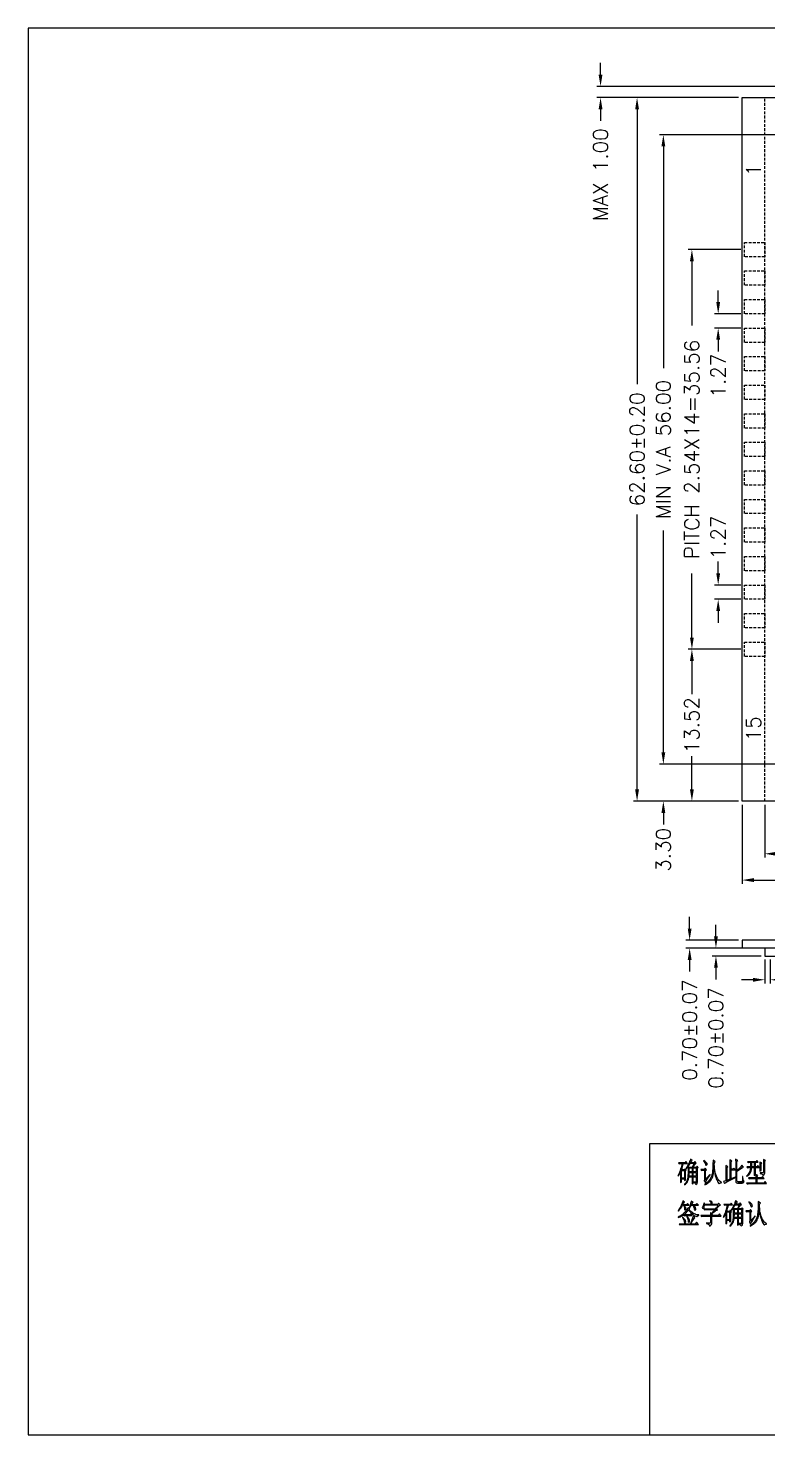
# Model space of a CAD drawing. Header units: millimetres. Extents: x 1826 to 2116, y 1670 to 1795.
# Drawn here: x 1825.6 to 1891.5, y 1670 to 1795.2 of the extents above; entities that cross this region are included whole.
import ezdxf
from ezdxf.enums import TextEntityAlignment as Align

# ---------------------------------------------------------------- set-up
doc = ezdxf.new("R2010")
doc.units = ezdxf.units.MM
doc.linetypes.add('DASHED2', pattern=[0.375, 0.25, -0.125])
doc.linetypes.add('HIDDEN', pattern=[0.375, 0.25, -0.125])
doc.layers.add('DIM', color=3, linetype='Continuous')
doc.styles.add('ROMANS', font='romans.shx')
doc.dimstyles.new('LCDDIM', dxfattribs={"dimtxt": 0.85, "dimasz": 0.68, "dimexe": 0.2125, "dimexo": 0.2125, "dimgap": 0.17, "dimtad": 0, "dimzin": 0, "dimdsep": 46, "dimtxsty": 'ROMANS', "dimcen": 2.5, "dimadec": 0, "dimazin": 0, "dimtfac": 1, "dimtofl": 0, "dimtmove": 0, "dimatfit": 0, "dimfxl": 0, "dimarcsym": 0})

# ---------------------------------------------------------------- blocks, each defined once
blk = doc.blocks.new('*D1')
at = {"layer": 'DEFPOINTS', "color": 0, "transparency": 16777216}
for p in [(1889.17, 1714), (1884.49, 1713.3), (1889.17, 1713.3)]:
    blk.add_point(p, dxfattribs=at)
at = {"layer": 'DIM', "color": 0, "lineweight": -2, "transparency": 16777216}
for p, q in [((1884.49, 1715.04), (1884.49, 1716.08)), ((1888.84, 1714), (1884.16, 1714)), ((1888.84, 1713.3), (1884.16, 1713.3)), ((1884.49, 1712.26), (1884.49, 1711.22))]:
    blk.add_line(p, q, dxfattribs=at)
at = {"layer": 'DIM', "color": 0, "transparency": 16777216}
for points in [[(1884.32, 1715.04), (1884.66, 1715.04), (1884.49, 1714)], [(1884.32, 1712.26), (1884.66, 1712.26), (1884.49, 1713.3)]]:
    blk.add_solid(points, dxfattribs=at)
at = {"layer": 'DIM', "color": 0, "transparency": 16777216, "insert": (1884.49, 1706.01), "char_height": 1.3, "attachment_point": 5, "rotation": 90, "style": 'ROMANS'}
blk.add_mtext('0.70%%p0.07', dxfattribs=at)
blk = doc.blocks.new('*D2')
at = {"layer": 'DEFPOINTS', "color": 0, "transparency": 16777216}
for p in [(1886.83, 1712.6), (1891.17, 1713.3), (1891.17, 1712.6)]:
    blk.add_point(p, dxfattribs=at)
at = {"layer": 'DIM', "color": 0, "lineweight": -2, "transparency": 16777216}
for p, q in [((1886.83, 1714.34), (1886.83, 1715.38)), ((1890.84, 1713.3), (1886.5, 1713.3)), ((1890.84, 1712.6), (1886.5, 1712.6)), ((1886.83, 1711.56), (1886.83, 1710.52))]:
    blk.add_line(p, q, dxfattribs=at)
at = {"layer": 'DIM', "color": 0, "transparency": 16777216}
for points in [[(1886.66, 1714.34), (1887, 1714.34), (1886.83, 1713.3)], [(1886.66, 1711.56), (1887, 1711.56), (1886.83, 1712.6)]]:
    blk.add_solid(points, dxfattribs=at)
at = {"layer": 'DIM', "color": 0, "transparency": 16777216, "insert": (1886.83, 1705.31), "char_height": 1.3, "attachment_point": 5, "rotation": 90, "style": 'ROMANS'}
blk.add_mtext('0.70%%p0.07', dxfattribs=at)
blk = doc.blocks.new('*D3')
at = {"layer": 'DEFPOINTS', "color": 0, "transparency": 16777216}
for p in [(1876.56, 1789.98), (1916.57, 1789.98), (1889.17, 1788.98)]:
    blk.add_point(p, dxfattribs=at)
at = {"layer": 'DIM', "color": 0, "lineweight": -2, "transparency": 16777216}
for p, q in [((1876.56, 1791.02), (1876.56, 1792.06)), ((1916.24, 1789.98), (1876.23, 1789.98)), ((1888.84, 1788.98), (1876.23, 1788.98)), ((1876.56, 1787.94), (1876.56, 1786.9))]:
    blk.add_line(p, q, dxfattribs=at)
at = {"layer": 'DIM', "color": 0, "transparency": 16777216}
for points in [[(1876.39, 1791.02), (1876.73, 1791.02), (1876.56, 1789.98)], [(1876.39, 1787.94), (1876.73, 1787.94), (1876.56, 1788.98)]]:
    blk.add_solid(points, dxfattribs=at)
at = {"layer": 'DIM', "color": 0, "transparency": 16777216, "insert": (1876.56, 1782.12), "char_height": 1.3, "attachment_point": 5, "rotation": 90, "style": 'ROMANS'}
blk.add_mtext('MAX 1.00', dxfattribs=at)
blk = doc.blocks.new('*D6')
at = {"layer": 'DEFPOINTS', "color": 0, "transparency": 16777216}
for p in [(1892.57, 1729.68), (1882.15, 1726.38), (1889.17, 1726.38)]:
    blk.add_point(p, dxfattribs=at)
at = {"layer": 'DIM', "color": 0, "lineweight": -2, "transparency": 16777216}
for p, q in [((1882.15, 1730.72), (1882.15, 1731.76)), ((1892.24, 1729.68), (1881.82, 1729.68)), ((1888.84, 1726.38), (1881.82, 1726.38)), ((1882.15, 1725.34), (1882.15, 1724.3))]:
    blk.add_line(p, q, dxfattribs=at)
at = {"layer": 'DIM', "color": 0, "transparency": 16777216}
for points in [[(1881.98, 1730.72), (1882.32, 1730.72), (1882.15, 1729.68)], [(1881.98, 1725.34), (1882.32, 1725.34), (1882.15, 1726.38)]]:
    blk.add_solid(points, dxfattribs=at)
at = {"layer": 'DIM', "color": 0, "transparency": 16777216, "insert": (1882.15, 1722.05), "char_height": 1.3, "attachment_point": 5, "rotation": 90, "style": 'ROMANS'}
blk.add_mtext('3.30', dxfattribs=at)
blk = doc.blocks.new('*D9')
at = {"layer": 'DEFPOINTS', "color": 0, "transparency": 16777216}
for p in [(1891.17, 1726.38), (1941.97, 1726.38), (1891.17, 1721.7)]:
    blk.add_point(p, dxfattribs=at)
at = {"layer": 'DIM', "color": 0, "lineweight": -2, "transparency": 16777216}
for p, q in [((1891.17, 1726.05), (1891.17, 1721.37)), ((1941.97, 1726.05), (1941.97, 1721.37)), ((1892.21, 1721.7), (1910.74, 1721.7)), ((1940.93, 1721.7), (1922.4, 1721.7))]:
    blk.add_line(p, q, dxfattribs=at)
at = {"layer": 'DIM', "color": 0, "transparency": 16777216}
for points in [[(1892.21, 1721.87), (1892.21, 1721.52), (1891.17, 1721.7)], [(1940.93, 1721.87), (1940.93, 1721.52), (1941.97, 1721.7)]]:
    blk.add_solid(points, dxfattribs=at)
at = {"layer": 'DIM', "color": 0, "transparency": 16777216, "insert": (1916.57, 1721.7), "char_height": 1.3, "attachment_point": 5, "style": 'ROMANS'}
blk.add_mtext('50.80%%p0.20', dxfattribs=at)
blk = doc.blocks.new('*D10')
at = {"layer": 'DEFPOINTS', "color": 0, "transparency": 16777216}
for p in [(1889.17, 1726.38), (1943.97, 1726.38), (1889.17, 1719.36)]:
    blk.add_point(p, dxfattribs=at)
at = {"layer": 'DIM', "color": 0, "lineweight": -2, "transparency": 16777216}
for p, q in [((1889.17, 1726.05), (1889.17, 1719.03)), ((1943.97, 1726.05), (1943.97, 1719.03)), ((1890.21, 1719.36), (1910.74, 1719.36)), ((1942.93, 1719.36), (1922.4, 1719.36))]:
    blk.add_line(p, q, dxfattribs=at)
at = {"layer": 'DIM', "color": 0, "transparency": 16777216}
for points in [[(1890.21, 1719.53), (1890.21, 1719.18), (1889.17, 1719.36)], [(1942.93, 1719.53), (1942.93, 1719.18), (1943.97, 1719.36)]]:
    blk.add_solid(points, dxfattribs=at)
at = {"layer": 'DIM', "color": 0, "transparency": 16777216, "insert": (1916.57, 1719.36), "char_height": 1.3, "attachment_point": 5, "style": 'ROMANS'}
blk.add_mtext('54.80%%p0.20', dxfattribs=at)
blk = doc.blocks.new('*D11')
at = {"layer": 'DEFPOINTS', "color": 0, "transparency": 16777216}
for p in [(1882.15, 1785.68), (1892.57, 1785.68), (1892.57, 1729.68)]:
    blk.add_point(p, dxfattribs=at)
at = {"layer": 'DIM', "color": 0, "lineweight": -2, "transparency": 16777216}
for p, q in [((1892.24, 1785.68), (1881.82, 1785.68)), ((1882.15, 1784.64), (1882.15, 1764.9)), ((1882.15, 1730.72), (1882.15, 1750.45)), ((1892.24, 1729.68), (1881.82, 1729.68))]:
    blk.add_line(p, q, dxfattribs=at)
at = {"layer": 'DIM', "color": 0, "transparency": 16777216}
for points in [[(1881.98, 1784.64), (1882.32, 1784.64), (1882.15, 1785.68)], [(1881.98, 1730.72), (1882.32, 1730.72), (1882.15, 1729.68)]]:
    blk.add_solid(points, dxfattribs=at)
at = {"layer": 'DIM', "color": 0, "transparency": 16777216, "insert": (1882.15, 1757.68), "char_height": 1.3, "attachment_point": 5, "rotation": 90, "style": 'ROMANS'}
blk.add_mtext('MIN V.A 56.00', dxfattribs=at)
blk = doc.blocks.new('*D12')
at = {"layer": 'DEFPOINTS', "color": 0, "transparency": 16777216}
for p in [(1879.81, 1788.98), (1889.17, 1788.98), (1889.17, 1726.38)]:
    blk.add_point(p, dxfattribs=at)
at = {"layer": 'DIM', "color": 0, "lineweight": -2, "transparency": 16777216}
for p, q in [((1888.84, 1788.98), (1879.48, 1788.98)), ((1879.81, 1787.94), (1879.81, 1763.48)), ((1879.81, 1727.42), (1879.81, 1751.88)), ((1888.84, 1726.38), (1879.48, 1726.38))]:
    blk.add_line(p, q, dxfattribs=at)
at = {"layer": 'DIM', "color": 0, "transparency": 16777216}
for points in [[(1879.64, 1787.94), (1879.98, 1787.94), (1879.81, 1788.98)], [(1879.64, 1727.42), (1879.98, 1727.42), (1879.81, 1726.38)]]:
    blk.add_solid(points, dxfattribs=at)
at = {"layer": 'DIM', "color": 0, "transparency": 16777216, "insert": (1879.81, 1757.68), "char_height": 1.3, "attachment_point": 5, "rotation": 90, "style": 'ROMANS'}
blk.add_mtext('62.60%%p0.20', dxfattribs=at)
blk = doc.blocks.new('*D14')
at = {"layer": 'DEFPOINTS', "color": 0, "transparency": 16777216}
for p in [(1891.17, 1712.6), (1891.67, 1712.6), (1891.67, 1710.49)]:
    blk.add_point(p, dxfattribs=at)
at = {"layer": 'DIM', "color": 0, "lineweight": -2, "transparency": 16777216}
for p, q in [((1891.17, 1712.28), (1891.17, 1710.16)), ((1891.67, 1712.28), (1891.67, 1710.16)), ((1890.13, 1710.49), (1889.09, 1710.49)), ((1892.71, 1710.49), (1893.75, 1710.49))]:
    blk.add_line(p, q, dxfattribs=at)
at = {"layer": 'DIM', "color": 0, "transparency": 16777216}
for points in [[(1890.13, 1710.66), (1890.13, 1710.31), (1891.17, 1710.49)], [(1892.71, 1710.66), (1892.71, 1710.31), (1891.67, 1710.49)]]:
    blk.add_solid(points, dxfattribs=at)
at = {"layer": 'DIM', "color": 0, "transparency": 16777216, "insert": (1898.96, 1710.49), "char_height": 1.3, "attachment_point": 5, "style": 'ROMANS'}
blk.add_mtext('0.50%%P0.50', dxfattribs=at)
blk = doc.blocks.new('*D17')
at = {"layer": 'DEFPOINTS', "color": 0, "transparency": 16777216}
for p in [(1889.37, 1739.9), (1884.69, 1726.38), (1889.17, 1726.38)]:
    blk.add_point(p, dxfattribs=at)
at = {"layer": 'DIM', "color": 0, "lineweight": -2, "transparency": 16777216}
for p, q in [((1889.04, 1739.9), (1884.36, 1739.9)), ((1884.69, 1738.86), (1884.69, 1735.9)), ((1884.69, 1727.42), (1884.69, 1730.37)), ((1888.84, 1726.38), (1884.36, 1726.38))]:
    blk.add_line(p, q, dxfattribs=at)
at = {"layer": 'DIM', "color": 0, "transparency": 16777216}
for points in [[(1884.52, 1738.86), (1884.86, 1738.86), (1884.69, 1739.9)], [(1884.52, 1727.42), (1884.86, 1727.42), (1884.69, 1726.38)]]:
    blk.add_solid(points, dxfattribs=at)
at = {"layer": 'DIM', "color": 0, "transparency": 16777216, "insert": (1884.69, 1733.14), "char_height": 1.3, "attachment_point": 5, "rotation": 90, "style": 'ROMANS'}
blk.add_mtext('13.52', dxfattribs=at)
blk = doc.blocks.new('*D19')
at = {"layer": 'DEFPOINTS', "color": 0, "transparency": 16777216}
for p in [(1884.69, 1775.46), (1889.37, 1775.46), (1889.37, 1739.9)]:
    blk.add_point(p, dxfattribs=at)
at = {"layer": 'DIM', "color": 0, "lineweight": -2, "transparency": 16777216}
for p, q in [((1889.04, 1775.46), (1884.36, 1775.46)), ((1884.69, 1774.42), (1884.69, 1768.71)), ((1884.69, 1740.94), (1884.69, 1746.64)), ((1889.04, 1739.9), (1884.36, 1739.9))]:
    blk.add_line(p, q, dxfattribs=at)
at = {"layer": 'DIM', "color": 0, "transparency": 16777216}
for points in [[(1884.52, 1774.42), (1884.86, 1774.42), (1884.69, 1775.46)], [(1884.52, 1740.94), (1884.86, 1740.94), (1884.69, 1739.9)]]:
    blk.add_solid(points, dxfattribs=at)
at = {"layer": 'DIM', "color": 0, "transparency": 16777216, "insert": (1884.69, 1757.68), "char_height": 1.3, "attachment_point": 5, "rotation": 90, "style": 'ROMANS'}
blk.add_mtext('PITCH 2.54X14=35.56', dxfattribs=at)
blk = doc.blocks.new('*D20')
at = {"layer": 'DEFPOINTS', "color": 0, "transparency": 16777216}
for p in [(1887.03, 1745.61), (1889.37, 1745.61), (1889.37, 1744.34)]:
    blk.add_point(p, dxfattribs=at)
at = {"layer": 'DIM', "color": 0, "lineweight": -2, "transparency": 16777216}
for p, q in [((1887.03, 1746.65), (1887.03, 1747.69)), ((1889.04, 1745.61), (1886.7, 1745.61)), ((1889.04, 1744.34), (1886.7, 1744.34)), ((1887.03, 1743.3), (1887.03, 1742.26))]:
    blk.add_line(p, q, dxfattribs=at)
at = {"layer": 'DIM', "color": 0, "transparency": 16777216}
for points in [[(1886.86, 1746.65), (1887.2, 1746.65), (1887.03, 1745.61)], [(1886.86, 1743.3), (1887.2, 1743.3), (1887.03, 1744.34)]]:
    blk.add_solid(points, dxfattribs=at)
at = {"layer": 'DIM', "color": 0, "transparency": 16777216, "insert": (1887.03, 1749.84), "char_height": 1.3, "attachment_point": 5, "rotation": 90, "style": 'ROMANS'}
blk.add_mtext('1.27', dxfattribs=at)
blk = doc.blocks.new('*D21')
at = {"layer": 'DEFPOINTS', "color": 0, "transparency": 16777216}
for p in [(1889.37, 1769.74), (1887.03, 1768.47), (1889.37, 1768.47)]:
    blk.add_point(p, dxfattribs=at)
at = {"layer": 'DIM', "color": 0, "lineweight": -2, "transparency": 16777216}
for p, q in [((1887.03, 1770.78), (1887.03, 1771.82)), ((1889.04, 1769.74), (1886.7, 1769.74)), ((1889.04, 1768.47), (1886.7, 1768.47)), ((1887.03, 1767.43), (1887.03, 1766.39))]:
    blk.add_line(p, q, dxfattribs=at)
at = {"layer": 'DIM', "color": 0, "transparency": 16777216}
for points in [[(1886.86, 1770.78), (1887.2, 1770.78), (1887.03, 1769.74)], [(1886.86, 1767.43), (1887.2, 1767.43), (1887.03, 1768.47)]]:
    blk.add_solid(points, dxfattribs=at)
at = {"layer": 'DIM', "color": 0, "transparency": 16777216, "insert": (1887.03, 1764.24), "char_height": 1.3, "attachment_point": 5, "rotation": 90, "style": 'ROMANS'}
blk.add_mtext('1.27', dxfattribs=at)

msp = doc.modelspace()

# ---------------------------------------------------------------- linework, layer by layer
at = {"linetype": 'DASHED2'}
msp.add_line((1891.169, 1726.376), (1891.169, 1788.976), dxfattribs=at)
msp.add_line((1891.169, 1726.376), (1891.169, 1788.976), dxfattribs=at)
for p, q in [((1889.169, 1714), (1889.169, 1713.3)), ((1943.969, 1714), (1889.169, 1714)), ((1943.969, 1713.3), (1889.169, 1713.3)), ((1891.169, 1713.3), (1891.169, 1712.6)), ((1891.169, 1712.6), (1941.969, 1712.6)), ((1936.657, 1695.878), (1880.909, 1695.878)), ((1880.909, 1695.878), (1880.909, 1669.996))]:
    msp.add_line(p, q)
for points in [[(2006.407, 1669.996), (2006.407, 1795.159), (1825.615, 1795.159), (1825.615, 1669.996)], [(1943.969, 1726.376), (1889.169, 1726.376), (1889.169, 1788.976), (1943.969, 1788.976)], [(1884.06, 1694.19), (1883.494, 1694.19), (1883.557, 1694.112), (1883.627, 1694.141), (1884.288, 1694.141), (1884.154, 1694.305)], [(1883.997, 1693.563), (1883.762, 1693.563), (1883.655, 1693.545), (1883.62, 1693.441), (1883.683, 1693.372), (1883.683, 1693.223), (1883.682, 1693.085), (1883.682, 1692.955), (1883.681, 1692.836), (1883.68, 1692.726), (1883.679, 1692.624), (1883.676, 1692.533), (1883.675, 1692.452), (1883.675, 1692.449), (1883.778, 1692.507), (1883.778, 1692.776), (1884.021, 1692.776), (1883.778, 1692.823), (1883.778, 1693.516), (1884.021, 1693.516), (1884.178, 1693.535), (1884.076, 1693.66)], [(1883.808, 1694.141), (1883.78, 1694.012), (1883.75, 1693.888), (1883.72, 1693.769), (1883.688, 1693.654), (1883.655, 1693.545), (1883.762, 1693.563), (1883.784, 1693.64), (1883.812, 1693.73), (1883.842, 1693.835), (1883.879, 1693.955), (1883.919, 1694.091), (1883.935, 1694.141)], [(1884.021, 1693.516), (1884.021, 1692.823), (1883.778, 1692.823), (1884.021, 1692.776), (1884.021, 1692.622), (1884.122, 1692.669), (1884.121, 1692.756), (1884.119, 1692.852), (1884.118, 1692.957), (1884.117, 1693.073), (1884.116, 1693.197), (1884.116, 1693.477), (1884.178, 1693.535)], [(1884.524, 1694.42), (1884.487, 1694.319), (1884.444, 1694.212), (1884.398, 1694.112), (1884.35, 1694.016), (1884.299, 1693.922), (1884.243, 1693.829), (1884.185, 1693.738), (1884.138, 1693.67), (1884.154, 1693.641), (1884.227, 1693.719), (1884.296, 1693.796), (1884.343, 1693.853), (1884.351, 1693.872), (1884.406, 1693.954), (1884.463, 1694.046), (1884.522, 1694.143), (1884.532, 1694.161), (1885.082, 1694.161), (1884.555, 1694.208), (1884.637, 1694.329), (1884.692, 1694.391), (1884.705, 1694.401), (1884.555, 1694.516)], [(1884.343, 1693.853), (1884.343, 1693.758), (1885.082, 1693.746), (1885.082, 1693.401), (1884.807, 1693.401), (1884.712, 1693.353), (1885.082, 1693.353), (1885.082, 1693.016), (1884.807, 1693.016), (1884.332, 1692.987), (1885.082, 1692.967), (1885.082, 1692.535), (1885.058, 1692.478), (1885.002, 1692.474), (1885.185, 1692.472), (1885.185, 1693.728), (1885.239, 1693.775), (1884.454, 1693.795), (1884.351, 1693.872)], [(1884.343, 1693.247), (1884.34, 1693.111), (1884.332, 1692.987), (1884.807, 1693.016), (1884.438, 1693.016), (1884.446, 1693.353), (1884.712, 1693.353), (1884.807, 1693.401), (1884.446, 1693.401), (1884.446, 1693.746), (1885.082, 1693.746), (1884.343, 1693.758)], [(1885.066, 1693.795), (1884.454, 1693.795), (1885.239, 1693.775), (1885.145, 1693.892)], [(1884.87, 1694.208), (1884.555, 1694.208), (1885.082, 1694.161), (1884.957, 1694.315)], [(1884.712, 1693.746), (1884.712, 1693.401), (1884.807, 1693.401), (1884.807, 1693.746)], [(1884.878, 1694.161), (1884.72, 1693.795), (1884.76, 1693.795), (1884.818, 1693.88), (1884.88, 1693.969), (1884.925, 1694.036), (1885.005, 1694.122), (1885.076, 1694.16), (1885.082, 1694.161)], [(1885.782, 1693.602), (1885.475, 1693.602), (1885.539, 1693.526), (1885.626, 1693.55), (1885.696, 1693.555), (1885.813, 1693.555), (1885.994, 1693.563), (1885.869, 1693.717)], [(1885.726, 1694.372), (1885.791, 1694.294), (1885.845, 1694.208), (1885.889, 1694.104), (1885.915, 1694.016), (1885.962, 1693.952), (1886.002, 1693.978), (1886.043, 1694.061), (1886.034, 1694.151), (1886.001, 1694.211), (1885.94, 1694.273), (1885.854, 1694.341), (1885.742, 1694.41)], [(1885.813, 1693.555), (1885.813, 1692.737), (1885.796, 1692.624), (1885.782, 1692.593), (1885.893, 1692.458), (1885.914, 1692.507), (1885.947, 1692.568), (1885.992, 1692.644), (1885.915, 1692.727), (1885.915, 1693.516), (1885.994, 1693.563)], [(1886.568, 1694.311), (1886.567, 1694.186), (1886.563, 1694.064), (1886.56, 1693.948), (1886.554, 1693.834), (1886.548, 1693.725), (1886.542, 1693.619), (1886.532, 1693.517), (1886.529, 1693.477), (1886.514, 1693.349), (1886.494, 1693.229), (1886.468, 1693.118), (1886.437, 1693.013), (1886.4, 1692.916), (1886.359, 1692.828), (1886.34, 1692.795), (1886.293, 1692.719), (1886.239, 1692.644), (1886.176, 1692.572), (1886.104, 1692.502), (1886.025, 1692.431), (1885.937, 1692.364), (1885.841, 1692.297), (1885.837, 1692.295), (1885.845, 1692.256), (1885.948, 1692.308), (1886.043, 1692.361), (1886.131, 1692.419), (1886.209, 1692.479), (1886.28, 1692.542), (1886.341, 1692.608), (1886.396, 1692.676), (1886.411, 1692.698), (1886.466, 1692.793), (1886.513, 1692.891), (1886.552, 1692.994), (1886.583, 1693.099), (1886.605, 1693.208), (1886.616, 1693.275), (1886.629, 1693.388), (1886.641, 1693.502), (1886.65, 1693.616), (1886.657, 1693.73), (1886.661, 1693.845), (1886.662, 1693.9), (1886.688, 1693.923), (1886.686, 1693.978), (1886.694, 1694.227), (1886.765, 1694.295), (1886.569, 1694.439)], [(1886.662, 1693.9), (1886.669, 1693.765), (1886.679, 1693.636), (1886.691, 1693.512), (1886.707, 1693.394), (1886.724, 1693.284), (1886.745, 1693.179), (1886.768, 1693.08), (1886.794, 1692.987), (1886.82, 1692.91), (1886.863, 1692.788), (1886.908, 1692.677), (1886.956, 1692.575), (1887.007, 1692.485), (1887.061, 1692.405), (1887.116, 1692.336), (1887.119, 1692.333), (1887.168, 1692.404), (1887.251, 1692.431), (1887.316, 1692.458), (1887.238, 1692.505), (1887.167, 1692.563), (1887.099, 1692.631), (1887.038, 1692.709), (1886.981, 1692.797), (1886.929, 1692.897), (1886.882, 1693.006), (1886.867, 1693.045), (1886.831, 1693.148), (1886.798, 1693.253), (1886.769, 1693.361), (1886.744, 1693.47), (1886.724, 1693.58), (1886.708, 1693.692), (1886.696, 1693.806), (1886.688, 1693.923)], [(1887.706, 1693.843), (1887.71, 1693.726), (1887.713, 1693.612), (1887.715, 1693.497), (1887.716, 1693.383), (1887.716, 1692.612), (1887.819, 1692.641), (1887.819, 1693.775), (1887.889, 1693.843), (1887.7, 1693.958)], [(1888.066, 1694.342), (1888.073, 1694.112), (1888.075, 1693.997), (1888.078, 1693.655), (1888.078, 1693.602), (1888.18, 1693.622), (1888.18, 1694.276), (1888.251, 1694.344), (1888.062, 1694.459)], [(1888.346, 1693.622), (1888.18, 1693.622), (1888.078, 1693.602), (1888.078, 1692.737), (1888.18, 1692.776), (1888.18, 1693.573), (1888.558, 1693.573), (1888.432, 1693.728)], [(1888.584, 1694.45), (1888.586, 1694.357), (1888.588, 1694.238), (1888.588, 1694.093), (1888.589, 1693.978), (1888.589, 1692.583), (1888.608, 1692.48), (1888.661, 1692.419), (1888.747, 1692.4), (1889.155, 1692.4), (1889.246, 1692.419), (1889.25, 1692.42), (1889.31, 1692.48), (1888.777, 1692.515), (1888.707, 1692.554), (1888.691, 1692.631), (1888.691, 1693.448), (1888.769, 1693.497), (1888.691, 1693.506), (1888.691, 1694.334), (1888.77, 1694.41), (1888.582, 1694.516)], [(1889.087, 1693.903), (1889.023, 1693.823), (1888.955, 1693.745), (1888.884, 1693.672), (1888.809, 1693.602), (1888.729, 1693.536), (1888.691, 1693.506), (1888.769, 1693.497), (1888.851, 1693.55), (1888.936, 1693.606), (1889.022, 1693.665), (1889.029, 1693.67), (1889.14, 1693.744), (1889.222, 1693.793), (1889.274, 1693.814), (1889.147, 1693.987)], [(1889.894, 1693.671), (1889.876, 1693.563), (1889.849, 1693.461), (1889.812, 1693.363), (1889.765, 1693.272), (1889.71, 1693.187), (1889.645, 1693.106), (1889.571, 1693.031), (1889.564, 1693.025), (1889.58, 1692.996), (1889.666, 1693.061), (1889.744, 1693.13), (1889.811, 1693.205), (1889.869, 1693.287), (1889.917, 1693.373), (1889.956, 1693.466), (1889.984, 1693.563), (1890.002, 1693.666), (1890.012, 1693.775), (1890.012, 1693.785), (1889.902, 1693.785)], [(1890.461, 1693.834), (1889.572, 1693.834), (1889.642, 1693.756), (1889.731, 1693.778), (1889.828, 1693.785), (1890.681, 1693.785), (1890.547, 1693.949)], [(1890.374, 1694.295), (1889.65, 1694.295), (1889.713, 1694.218), (1889.8, 1694.247), (1890.602, 1694.247), (1890.468, 1694.41)], [(1889.902, 1693.834), (1890.012, 1693.834), (1890.012, 1694.247), (1889.902, 1694.247)], [(1890.24, 1693.785), (1890.24, 1693.379), (1890.238, 1693.269), (1890.234, 1693.138), (1890.232, 1693.074), (1890.351, 1693.15), (1890.346, 1693.249), (1890.343, 1693.367), (1890.343, 1693.785)], [(1890.24, 1694.247), (1890.24, 1693.834), (1890.343, 1693.834), (1890.343, 1694.247)], [(1890.74, 1694.163), (1890.742, 1694.051), (1890.743, 1693.925), (1890.743, 1693.788), (1890.741, 1693.674), (1890.739, 1693.558), (1890.735, 1693.468), (1890.846, 1693.516), (1890.846, 1694.122), (1890.9, 1694.19), (1890.735, 1694.266)], [(1891.063, 1694.38), (1891.065, 1694.268), (1891.065, 1693.411), (1891.035, 1693.317), (1890.995, 1693.304), (1890.924, 1693.302), (1890.759, 1693.265), (1890.873, 1693.232), (1890.954, 1693.183), (1890.999, 1693.119), (1891.011, 1693.074), (1891.09, 1693.13), (1891.144, 1693.207), (1891.171, 1693.303), (1891.176, 1693.391), (1891.176, 1694.352), (1891.231, 1694.42), (1891.057, 1694.506)], [(1883.585, 1693.341), (1883.549, 1693.247), (1883.511, 1693.158), (1883.471, 1693.073), (1883.462, 1693.054), (1883.478, 1693.025), (1883.536, 1693.106), (1883.592, 1693.197), (1883.644, 1693.294), (1883.683, 1693.372), (1883.62, 1693.441)], [(1884.318, 1692.874), (1884.299, 1692.771), (1884.274, 1692.678), (1884.265, 1692.651), (1884.223, 1692.549), (1884.171, 1692.455), (1884.112, 1692.369), (1884.044, 1692.29), (1884.029, 1692.275), (1884.044, 1692.246), (1884.124, 1692.306), (1884.195, 1692.376), (1884.259, 1692.458), (1884.311, 1692.544), (1884.355, 1692.644), (1884.389, 1692.75), (1884.414, 1692.858), (1884.43, 1692.967), (1885.082, 1692.967), (1884.332, 1692.987)], [(1884.712, 1693.016), (1884.807, 1693.016), (1884.807, 1693.353), (1884.712, 1693.353)], [(1884.712, 1692.967), (1884.712, 1692.324), (1884.807, 1692.361), (1884.807, 1692.967)], [(1884.847, 1692.449), (1884.942, 1692.409), (1885.01, 1692.345), (1885.043, 1692.285), (1885.13, 1692.344), (1885.153, 1692.371), (1885.185, 1692.472), (1885.002, 1692.474), (1884.887, 1692.483), (1884.847, 1692.487)], [(1885.915, 1692.727), (1885.992, 1692.644), (1886.046, 1692.732), (1886.111, 1692.835), (1886.188, 1692.95), (1886.274, 1693.079), (1886.309, 1693.131), (1886.285, 1693.16)], [(1887.251, 1692.431), (1887.308, 1692.429), (1887.316, 1692.458)], [(1888.18, 1692.776), (1888.078, 1692.737), (1887.819, 1692.641), (1887.716, 1692.612), (1887.595, 1692.573), (1887.516, 1692.549), (1887.497, 1692.544), (1887.583, 1692.353), (1887.597, 1692.369), (1887.624, 1692.391), (1887.666, 1692.42), (1887.721, 1692.455), (1887.79, 1692.495), (1887.873, 1692.542), (1887.971, 1692.594), (1888.082, 1692.652), (1888.207, 1692.717), (1888.345, 1692.787), (1888.497, 1692.863), (1888.534, 1692.881), (1888.526, 1692.92)], [(1889.194, 1692.977), (1889.189, 1692.821), (1889.185, 1692.703), (1889.179, 1692.623), (1889.179, 1692.612), (1889.132, 1692.528), (1889.085, 1692.515), (1888.777, 1692.515), (1889.31, 1692.48), (1889.344, 1692.544), (1889.275, 1692.624), (1889.258, 1692.689), (1889.246, 1692.776), (1889.237, 1692.897), (1889.234, 1692.977)], [(1891.089, 1692.4), (1889.54, 1692.4), (1889.612, 1692.324), (1889.699, 1692.345), (1889.796, 1692.353), (1891.333, 1692.353), (1891.2, 1692.544)], [(1890.878, 1692.852), (1889.713, 1692.852), (1889.777, 1692.776), (1889.864, 1692.8), (1889.934, 1692.805), (1891.129, 1692.805), (1890.987, 1692.977)], [(1890.387, 1693.049), (1890.389, 1692.935), (1890.389, 1692.852), (1890.5, 1692.852), (1890.5, 1692.996), (1890.562, 1693.074), (1890.381, 1693.17)], [(1890.389, 1692.805), (1890.389, 1692.4), (1890.5, 1692.4), (1890.5, 1692.805)], [(1890.759, 1693.265), (1890.924, 1693.302), (1890.823, 1693.307), (1890.759, 1693.314)], [(1884.31, 1690.13), (1884.249, 1690.034), (1884.209, 1689.976), (1884.152, 1689.9), (1884.087, 1689.822), (1884.014, 1689.743), (1883.949, 1689.678), (1883.89, 1689.624), (1883.821, 1689.569), (1883.742, 1689.515), (1883.656, 1689.463), (1883.559, 1689.41), (1883.462, 1689.361), (1883.47, 1689.323), (1883.567, 1689.361), (1883.658, 1689.401), (1883.746, 1689.445), (1883.829, 1689.493), (1883.908, 1689.543), (1883.965, 1689.583), (1884.035, 1689.634), (1884.107, 1689.694), (1884.178, 1689.763), (1884.252, 1689.838), (1884.327, 1689.921), (1884.398, 1690.006), (1884.453, 1690.007), (1884.422, 1690.044), (1884.492, 1690.083), (1884.351, 1690.208)], [(1883.847, 1690.71), (1883.811, 1690.605), (1883.771, 1690.501), (1883.727, 1690.397), (1883.698, 1690.333), (1883.644, 1690.225), (1883.592, 1690.125), (1883.54, 1690.033), (1883.488, 1689.947), (1883.47, 1689.919), (1883.494, 1689.91), (1883.559, 1689.981), (1883.624, 1690.064), (1883.689, 1690.155), (1883.698, 1690.169), (1883.763, 1690.269), (1883.819, 1690.358), (1883.856, 1690.419), (1884.438, 1690.419), (1883.879, 1690.467), (1883.937, 1690.573), (1883.997, 1690.659), (1884.044, 1690.707), (1883.879, 1690.814)], [(1884.217, 1690.467), (1883.879, 1690.467), (1884.438, 1690.419), (1884.311, 1690.582)], [(1883.935, 1690.419), (1883.992, 1690.307), (1884.021, 1690.218), (1884.021, 1690.217), (1884.038, 1690.103), (1884.044, 1690.054), (1884.087, 1689.986), (1884.092, 1689.986), (1884.159, 1690.044), (1884.162, 1690.054), (1884.163, 1690.152), (1884.138, 1690.217), (1884.089, 1690.297), (1884.02, 1690.381), (1883.981, 1690.419)], [(1884.398, 1690.006), (1884.458, 1689.924), (1884.527, 1689.845), (1884.601, 1689.767), (1884.603, 1689.765), (1884.67, 1689.696), (1884.745, 1689.631), (1884.829, 1689.57), (1884.87, 1689.544), (1884.96, 1689.488), (1885.047, 1689.444), (1885.132, 1689.41), (1885.169, 1689.4), (1885.186, 1689.477), (1885.261, 1689.518), (1885.31, 1689.524), (1885.31, 1689.563), (1885.221, 1689.569), (1885.13, 1689.586), (1885.035, 1689.613), (1885.012, 1689.621), (1884.928, 1689.652), (1884.844, 1689.694), (1884.76, 1689.75), (1884.689, 1689.803), (1884.598, 1689.874), (1884.52, 1689.941), (1884.453, 1690.007)], [(1884.605, 1690.68), (1884.577, 1690.568), (1884.555, 1690.496), (1884.523, 1690.399), (1884.483, 1690.297), (1884.436, 1690.189), (1884.422, 1690.159), (1884.454, 1690.14), (1884.51, 1690.225), (1884.566, 1690.317), (1884.623, 1690.414), (1884.626, 1690.419), (1885.271, 1690.419), (1884.65, 1690.467), (1884.708, 1690.582), (1884.763, 1690.667), (1884.799, 1690.707), (1884.626, 1690.785)], [(1885.02, 1690.467), (1884.65, 1690.467), (1885.271, 1690.419), (1885.122, 1690.582)], [(1884.784, 1690.419), (1884.84, 1690.309), (1884.875, 1690.217), (1884.878, 1690.208), (1884.902, 1690.091), (1884.909, 1690.035), (1884.949, 1689.97), (1884.972, 1689.976), (1885.031, 1690.048), (1885.035, 1690.073), (1885.021, 1690.174), (1884.996, 1690.227), (1884.941, 1690.301), (1884.868, 1690.382), (1884.831, 1690.419)], [(1885.704, 1690.377), (1885.696, 1690.362), (1885.641, 1690.264), (1885.617, 1690.227), (1885.622, 1690.168), (1885.656, 1690.159), (1885.744, 1690.173), (1885.774, 1690.208), (1885.795, 1690.293), (1885.798, 1690.423), (1885.798, 1690.448), (1887.008, 1690.448), (1885.734, 1690.468)], [(1887, 1690.496), (1886.466, 1690.496), (1885.734, 1690.468), (1887.008, 1690.448), (1886.914, 1690.188), (1886.946, 1690.169), (1887.016, 1690.275), (1887.088, 1690.354), (1887.159, 1690.406), (1887.229, 1690.428), (1887.072, 1690.621)], [(1885.758, 1690.602), (1885.734, 1690.468), (1886.466, 1690.496), (1885.798, 1690.496), (1885.798, 1690.602)], [(1886.734, 1690.083), (1885.742, 1690.083), (1886.726, 1690.035), (1886.95, 1689.987), (1886.962, 1689.986), (1886.82, 1690.188)], [(1885.806, 1690.006), (1885.915, 1690.035), (1886.726, 1690.035), (1885.742, 1690.083)], [(1886.269, 1690.804), (1886.333, 1690.715), (1886.375, 1690.617), (1886.395, 1690.512), (1886.396, 1690.496), (1886.466, 1690.496), (1886.506, 1690.605), (1886.505, 1690.669), (1886.468, 1690.72), (1886.387, 1690.778), (1886.285, 1690.833)], [(1886.346, 1689.639), (1886.348, 1689.537), (1886.348, 1689.515), (1886.458, 1689.515), (1886.458, 1689.563), (1886.537, 1689.612), (1886.466, 1689.669), (1886.435, 1689.698), (1886.34, 1689.775)], [(1886.435, 1689.698), (1886.466, 1689.669), (1886.568, 1689.768), (1886.661, 1689.848), (1886.746, 1689.911), (1886.823, 1689.955), (1886.891, 1689.98), (1886.95, 1689.987), (1886.726, 1690.035)], [(1887.61, 1689.658), (1887.574, 1689.563), (1887.536, 1689.474), (1887.498, 1689.389), (1887.489, 1689.371), (1887.503, 1689.343), (1887.562, 1689.424), (1887.617, 1689.513), (1887.671, 1689.611), (1887.708, 1689.688), (1887.647, 1689.757)], [(1888.086, 1690.506), (1887.519, 1690.506), (1887.583, 1690.428), (1887.654, 1690.457), (1888.314, 1690.457), (1888.18, 1690.621)], [(1888.023, 1689.881), (1887.787, 1689.881), (1887.681, 1689.861), (1887.647, 1689.757), (1887.708, 1689.688), (1887.708, 1689.401), (1887.707, 1689.272), (1887.706, 1689.152), (1887.705, 1689.042), (1887.704, 1688.941), (1887.703, 1688.85), (1887.7, 1688.768), (1887.7, 1688.765), (1887.803, 1688.823), (1887.803, 1689.092), (1888.046, 1689.092), (1887.803, 1689.14), (1887.803, 1689.832), (1888.046, 1689.832), (1888.204, 1689.852), (1888.101, 1689.976)], [(1887.835, 1690.457), (1887.806, 1690.328), (1887.777, 1690.204), (1887.746, 1690.085), (1887.714, 1689.971), (1887.681, 1689.861), (1887.787, 1689.881), (1887.869, 1690.152), (1887.904, 1690.272), (1887.945, 1690.407), (1887.96, 1690.457)], [(1888.046, 1689.832), (1888.046, 1689.14), (1887.803, 1689.14), (1888.046, 1689.092), (1888.046, 1688.938), (1888.149, 1688.986), (1888.147, 1689.073), (1888.144, 1689.169), (1888.143, 1689.274), (1888.142, 1689.389), (1888.142, 1689.513), (1888.141, 1689.646), (1888.141, 1689.795), (1888.204, 1689.852)], [(1888.55, 1690.736), (1888.512, 1690.635), (1888.469, 1690.53), (1888.424, 1690.428), (1888.375, 1690.333), (1888.324, 1690.238), (1888.27, 1690.145), (1888.21, 1690.054), (1888.165, 1689.986), (1888.18, 1689.957), (1888.253, 1690.035), (1888.322, 1690.113), (1888.369, 1690.169), (1888.377, 1690.188), (1888.432, 1690.272), (1888.489, 1690.362), (1888.547, 1690.46), (1888.558, 1690.477), (1889.109, 1690.477), (1888.582, 1690.525), (1888.662, 1690.645), (1888.717, 1690.709), (1888.731, 1690.718), (1888.582, 1690.833)], [(1888.369, 1690.169), (1888.369, 1690.074), (1889.109, 1690.064), (1889.109, 1689.717), (1888.833, 1689.717), (1888.739, 1689.669), (1889.109, 1689.669), (1889.109, 1689.333), (1888.833, 1689.333), (1888.358, 1689.304), (1889.109, 1689.284), (1889.109, 1688.852), (1889.085, 1688.794), (1889.028, 1688.79), (1889.21, 1688.788), (1889.21, 1690.044), (1889.266, 1690.093), (1888.479, 1690.111), (1888.377, 1690.188)], [(1888.369, 1689.563), (1888.366, 1689.428), (1888.358, 1689.304), (1888.833, 1689.333), (1888.463, 1689.333), (1888.471, 1689.669), (1888.739, 1689.669), (1888.833, 1689.717), (1888.471, 1689.717), (1888.471, 1690.064), (1889.109, 1690.064), (1888.369, 1690.074)], [(1889.093, 1690.111), (1888.479, 1690.111), (1889.266, 1690.093), (1889.171, 1690.208)], [(1888.896, 1690.525), (1888.582, 1690.525), (1889.109, 1690.477), (1888.982, 1690.631)], [(1888.739, 1690.064), (1888.739, 1689.717), (1888.833, 1689.717), (1888.833, 1690.064)], [(1888.904, 1690.477), (1888.747, 1690.111), (1888.785, 1690.111), (1888.844, 1690.197), (1888.905, 1690.285), (1888.95, 1690.352), (1889.03, 1690.438), (1889.103, 1690.476), (1889.109, 1690.477)], [(1889.808, 1689.919), (1889.501, 1689.919), (1889.564, 1689.842), (1889.653, 1689.866), (1889.721, 1689.871), (1889.839, 1689.871), (1890.02, 1689.881), (1889.894, 1690.035)], [(1889.753, 1690.689), (1889.817, 1690.61), (1889.87, 1690.525), (1889.915, 1690.421), (1889.942, 1690.333), (1889.989, 1690.268), (1890.028, 1690.294), (1890.069, 1690.377), (1890.059, 1690.467), (1890.026, 1690.527), (1889.966, 1690.591), (1889.879, 1690.657), (1889.769, 1690.728)], [(1889.839, 1689.871), (1889.839, 1689.053), (1889.821, 1688.941), (1889.808, 1688.909), (1889.918, 1688.774), (1889.941, 1688.823), (1889.974, 1688.886), (1890.017, 1688.961), (1889.942, 1689.043), (1889.942, 1689.832), (1890.02, 1689.881)], [(1890.593, 1690.627), (1890.592, 1690.502), (1890.59, 1690.381), (1890.585, 1690.264), (1890.58, 1690.15), (1890.574, 1690.041), (1890.567, 1689.935), (1890.559, 1689.833), (1890.554, 1689.795), (1890.54, 1689.666), (1890.519, 1689.545), (1890.494, 1689.434), (1890.463, 1689.33), (1890.427, 1689.234), (1890.385, 1689.145), (1890.366, 1689.111), (1890.32, 1689.036), (1890.265, 1688.962), (1890.201, 1688.889), (1890.131, 1688.818), (1890.051, 1688.748), (1889.962, 1688.68), (1889.867, 1688.614), (1889.863, 1688.611), (1889.87, 1688.572), (1889.974, 1688.624), (1890.069, 1688.679), (1890.156, 1688.735), (1890.234, 1688.795), (1890.305, 1688.858), (1890.368, 1688.924), (1890.421, 1688.993), (1890.437, 1689.014), (1890.492, 1689.11), (1890.538, 1689.207), (1890.578, 1689.31), (1890.609, 1689.415), (1890.632, 1689.525), (1890.641, 1689.592), (1890.654, 1689.704), (1890.666, 1689.818), (1890.675, 1689.932), (1890.682, 1690.048), (1890.686, 1690.163), (1890.689, 1690.217), (1890.714, 1690.24), (1890.713, 1690.294), (1890.719, 1690.545), (1890.791, 1690.611), (1890.594, 1690.756)], [(1890.689, 1690.217), (1890.695, 1690.081), (1890.705, 1689.952), (1890.717, 1689.828), (1890.732, 1689.712), (1890.75, 1689.601), (1890.771, 1689.495), (1890.795, 1689.396), (1890.821, 1689.304), (1890.846, 1689.226), (1890.889, 1689.105), (1890.935, 1688.993), (1890.982, 1688.892), (1891.032, 1688.802), (1891.086, 1688.721), (1891.142, 1688.653), (1891.144, 1688.65), (1891.193, 1688.72), (1891.276, 1688.748), (1891.341, 1688.774), (1891.265, 1688.822), (1891.192, 1688.879), (1891.126, 1688.947), (1891.063, 1689.026), (1891.006, 1689.115), (1890.954, 1689.214), (1890.907, 1689.323), (1890.892, 1689.361), (1890.856, 1689.464), (1890.823, 1689.569), (1890.795, 1689.677), (1890.771, 1689.786), (1890.75, 1689.896), (1890.734, 1690.009), (1890.722, 1690.124), (1890.714, 1690.24)], [(1884.972, 1688.755), (1883.549, 1688.755), (1883.611, 1688.679), (1883.7, 1688.703), (1883.77, 1688.708), (1885.263, 1688.708), (1885.098, 1688.909)], [(1883.848, 1689.343), (1883.905, 1689.254), (1883.949, 1689.169), (1883.988, 1689.061), (1884.005, 1688.957), (1884.029, 1688.84), (1884.036, 1688.833), (1884.092, 1688.842), (1884.138, 1688.909), (1884.134, 1689.004), (1884.116, 1689.063), (1884.083, 1689.126), (1884.026, 1689.201), (1883.945, 1689.289), (1883.871, 1689.361)], [(1884.5, 1689.563), (1883.957, 1689.563), (1884.021, 1689.487), (1884.109, 1689.51), (1884.178, 1689.515), (1884.72, 1689.515), (1884.587, 1689.659)], [(1884.225, 1689.438), (1884.278, 1689.341), (1884.303, 1689.284), (1884.334, 1689.18), (1884.343, 1689.111), (1884.354, 1688.993), (1884.359, 1688.938), (1884.408, 1688.878), (1884.414, 1688.881), (1884.477, 1688.957), (1884.484, 1689.048), (1884.469, 1689.131), (1884.439, 1689.197), (1884.388, 1689.279), (1884.317, 1689.374), (1884.241, 1689.467)], [(1884.742, 1689.284), (1884.696, 1689.152), (1884.656, 1689.037), (1884.619, 1688.937), (1884.587, 1688.85), (1884.558, 1688.78), (1884.547, 1688.755), (1884.579, 1688.755), (1884.64, 1688.854), (1884.697, 1688.948), (1884.747, 1689.037), (1884.768, 1689.073), (1884.823, 1689.16), (1884.891, 1689.235), (1884.964, 1689.294), (1884.792, 1689.429)], [(1887.024, 1689.515), (1885.475, 1689.515), (1885.539, 1689.438), (1885.626, 1689.462), (1885.696, 1689.467), (1887.308, 1689.467), (1887.159, 1689.669)], [(1886.348, 1689.467), (1886.348, 1688.899), (1886.309, 1688.823), (1886.26, 1688.822), (1886.002, 1688.813), (1886.118, 1688.767), (1886.201, 1688.71), (1886.252, 1688.648), (1886.269, 1688.575), (1886.269, 1688.572), (1886.357, 1688.618), (1886.417, 1688.685), (1886.452, 1688.774), (1886.458, 1688.87), (1886.458, 1689.467)], [(1886.002, 1688.813), (1886.26, 1688.822), (1886.173, 1688.829), (1886.046, 1688.845), (1886.002, 1688.852)], [(1888.344, 1689.19), (1888.324, 1689.087), (1888.299, 1688.994), (1888.29, 1688.967), (1888.248, 1688.865), (1888.198, 1688.772), (1888.138, 1688.685), (1888.069, 1688.608), (1888.054, 1688.592), (1888.07, 1688.562), (1888.15, 1688.623), (1888.222, 1688.693), (1888.286, 1688.774), (1888.338, 1688.862), (1888.381, 1688.961), (1888.415, 1689.066), (1888.44, 1689.176), (1888.455, 1689.284), (1889.109, 1689.284), (1888.358, 1689.304)], [(1888.739, 1689.333), (1888.833, 1689.333), (1888.833, 1689.669), (1888.739, 1689.669)], [(1888.739, 1689.284), (1888.739, 1688.64), (1888.833, 1688.679), (1888.833, 1689.284)], [(1888.872, 1688.765), (1888.967, 1688.725), (1889.036, 1688.663), (1889.069, 1688.601), (1889.156, 1688.66), (1889.179, 1688.688), (1889.21, 1688.788), (1889.028, 1688.79), (1888.914, 1688.799), (1888.872, 1688.803)], [(1889.942, 1689.043), (1890.017, 1688.961), (1890.072, 1689.05), (1890.137, 1689.151), (1890.213, 1689.267), (1890.299, 1689.396), (1890.335, 1689.448), (1890.311, 1689.477)], [(1891.276, 1688.748), (1891.333, 1688.745), (1891.341, 1688.774)]]:
    msp.add_lwpolyline(points, close=True)
at = {"linetype": 'HIDDEN'}
for points in [[(1889.369, 1774.821), (1889.369, 1776.091), (1891.169, 1776.091), (1891.169, 1774.821)], [(1889.369, 1772.281), (1889.369, 1773.551), (1891.169, 1773.551), (1891.169, 1772.281)], [(1889.369, 1769.741), (1889.369, 1771.011), (1891.169, 1771.011), (1891.169, 1769.741)], [(1889.369, 1767.201), (1889.369, 1768.471), (1891.169, 1768.471), (1891.169, 1767.201)], [(1889.369, 1764.661), (1889.369, 1765.931), (1891.169, 1765.931), (1891.169, 1764.661)], [(1889.369, 1762.121), (1889.369, 1763.391), (1891.169, 1763.391), (1891.169, 1762.121)], [(1889.369, 1759.581), (1889.369, 1760.851), (1891.169, 1760.851), (1891.169, 1759.581)], [(1889.369, 1757.041), (1889.369, 1758.311), (1891.169, 1758.311), (1891.169, 1757.041)], [(1889.369, 1754.501), (1889.369, 1755.771), (1891.169, 1755.771), (1891.169, 1754.501)], [(1889.369, 1751.961), (1889.369, 1753.231), (1891.169, 1753.231), (1891.169, 1751.961)], [(1889.369, 1749.421), (1889.369, 1750.691), (1891.169, 1750.691), (1891.169, 1749.421)], [(1889.369, 1746.881), (1889.369, 1748.151), (1891.169, 1748.151), (1891.169, 1746.881)], [(1889.369, 1744.341), (1889.369, 1745.611), (1891.169, 1745.611), (1891.169, 1744.341)], [(1889.369, 1741.801), (1889.369, 1743.071), (1891.169, 1743.071), (1891.169, 1741.801)], [(1889.369, 1739.261), (1889.369, 1740.531), (1891.169, 1740.531), (1891.169, 1739.261)]]:
    msp.add_lwpolyline(points, close=True, dxfattribs=at)

# ---------------------------------------------------------------- texts
at = {"style": 'ROMANS'}
for s, p in [('1', (1890.169, 1782.533)), ('15', (1890.169, 1732.818))]:
    msp.add_text(s, height=1.3, rotation=90, dxfattribs=at).set_placement(p, align=Align.MIDDLE)

# ---------------------------------------------------------------- dimensions: what is measured, and where the dimension line sits
at = {"layer": 'DIM'}
dim = msp.add_linear_dim(base=(1876.559, 1789.976), p1=(1889.169, 1788.976), p2=(1916.569, 1789.976), angle=90, text='MAX <>', dimstyle='LCDDIM', override={"dimtxt": 1.3, "dimasz": 1.04, "dimexe": 0.325, "dimexo": 0.325, "dimgap": 0.26}, dxfattribs=at)
dim.commit()
dim.dimension.update_dxf_attribs({"geometry": '*D3', "text_midpoint": (1876.559, 1782.117), "dimtype": 160})
dim = msp.add_aligned_dim(p1=(1889.169, 1726.376), p2=(1889.169, 1788.976), distance=9.36, text='<>%%p0.20', dimstyle='LCDDIM', override={"dimtxt": 1.3, "dimasz": 1.04, "dimexe": 0.325, "dimexo": 0.325, "dimgap": 0.26}, dxfattribs=at)
dim.commit()
dim.dimension.update_dxf_attribs({"geometry": '*D12', "text_midpoint": (1879.809, 1757.676)})
for base, p1, p2, angle, text, picture, middle in [((1882.149, 1785.676), (1892.569, 1729.676), (1892.569, 1785.676), 90, 'MIN V.A <>', '*D11', (1882.149, 1757.676)), ((1884.689, 1775.456), (1889.369, 1739.896), (1889.369, 1775.456), 90, 'PITCH 2.54X14=<>', '*D19', (1884.689, 1757.676)), ((1889.169, 1719.356), (1943.969, 1726.376), (1889.169, 1726.376), 180, '<>%%p0.20', '*D10', (1916.569, 1719.356)), ((1891.169, 1721.696), (1941.969, 1726.376), (1891.169, 1726.376), 180, '<>%%p0.20', '*D9', (1916.569, 1721.696)), ((1884.489, 1713.3), (1889.169, 1714), (1889.169, 1713.3), 270, '<>%%p0.07', '*D1', (1884.489, 1706.008)), ((1886.829, 1712.6), (1891.169, 1713.3), (1891.169, 1712.6), 270, '<>%%p0.07', '*D2', (1886.829, 1705.308))]:
    dim = msp.add_linear_dim(base=base, p1=p1, p2=p2, angle=angle, text=text, dimstyle='LCDDIM', override={"dimtxt": 1.3, "dimasz": 1.04, "dimexe": 0.325, "dimexo": 0.325, "dimgap": 0.26}, dxfattribs=at)
    dim.commit()
    dim.dimension.update_dxf_attribs({"geometry": picture, "text_midpoint": middle})
for base, p1, p2, picture, middle in [((1887.029, 1768.471), (1889.369, 1769.741), (1889.369, 1768.471), '*D21', (1887.029, 1764.243)), ((1887.029, 1745.611), (1889.369, 1744.341), (1889.369, 1745.611), '*D20', (1887.029, 1749.839)), ((1884.689, 1726.376), (1889.369, 1739.896), (1889.169, 1726.376), '*D17', (1884.689, 1733.136)), ((1882.149, 1726.376), (1892.569, 1729.676), (1889.169, 1726.376), '*D6', (1882.149, 1722.055))]:
    dim = msp.add_linear_dim(base=base, p1=p1, p2=p2, angle=90, dimstyle='LCDDIM', override={"dimtxt": 1.3, "dimasz": 1.04, "dimexe": 0.325, "dimexo": 0.325, "dimgap": 0.26}, dxfattribs=at)
    dim.commit()
    dim.dimension.update_dxf_attribs({"geometry": picture, "text_midpoint": middle})
dim = msp.add_linear_dim(base=(1891.669, 1710.487), p1=(1891.169, 1712.6), p2=(1891.669, 1712.6), text='<>%%P0.50', dimstyle='LCDDIM', override={"dimtxt": 1.3, "dimasz": 1.04, "dimexe": 0.325, "dimexo": 0.325, "dimgap": 0.26}, dxfattribs=at)
dim.commit()
dim.dimension.update_dxf_attribs({"geometry": '*D14', "text_midpoint": (1898.962, 1710.487)})

doc.saveas('drawing.dxf')
